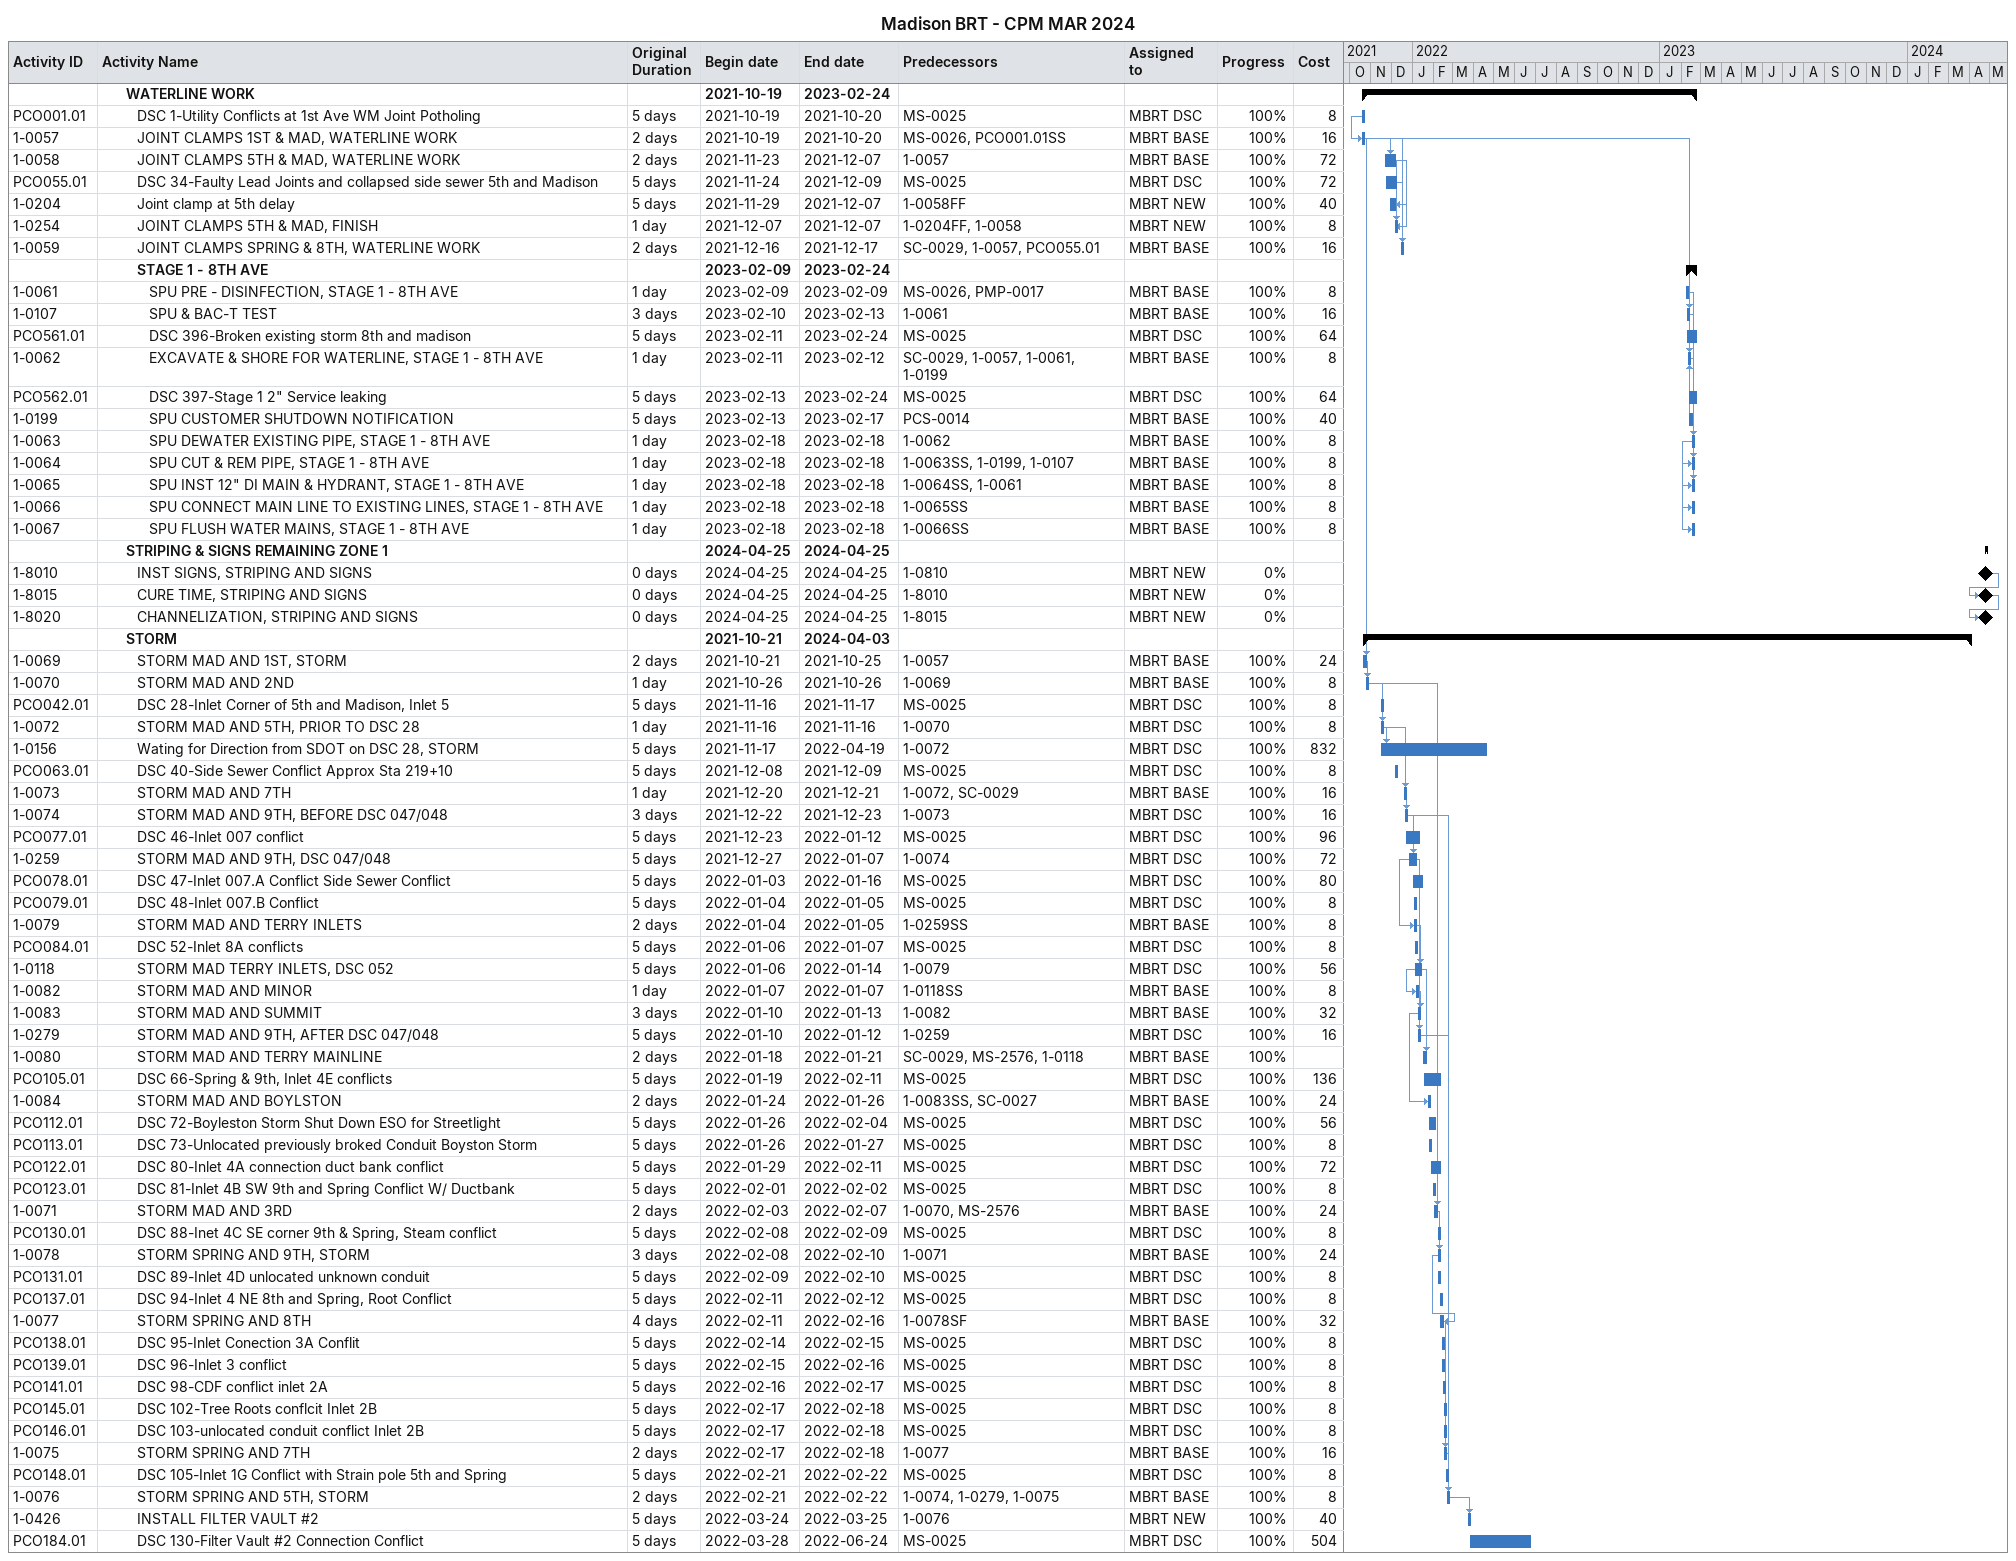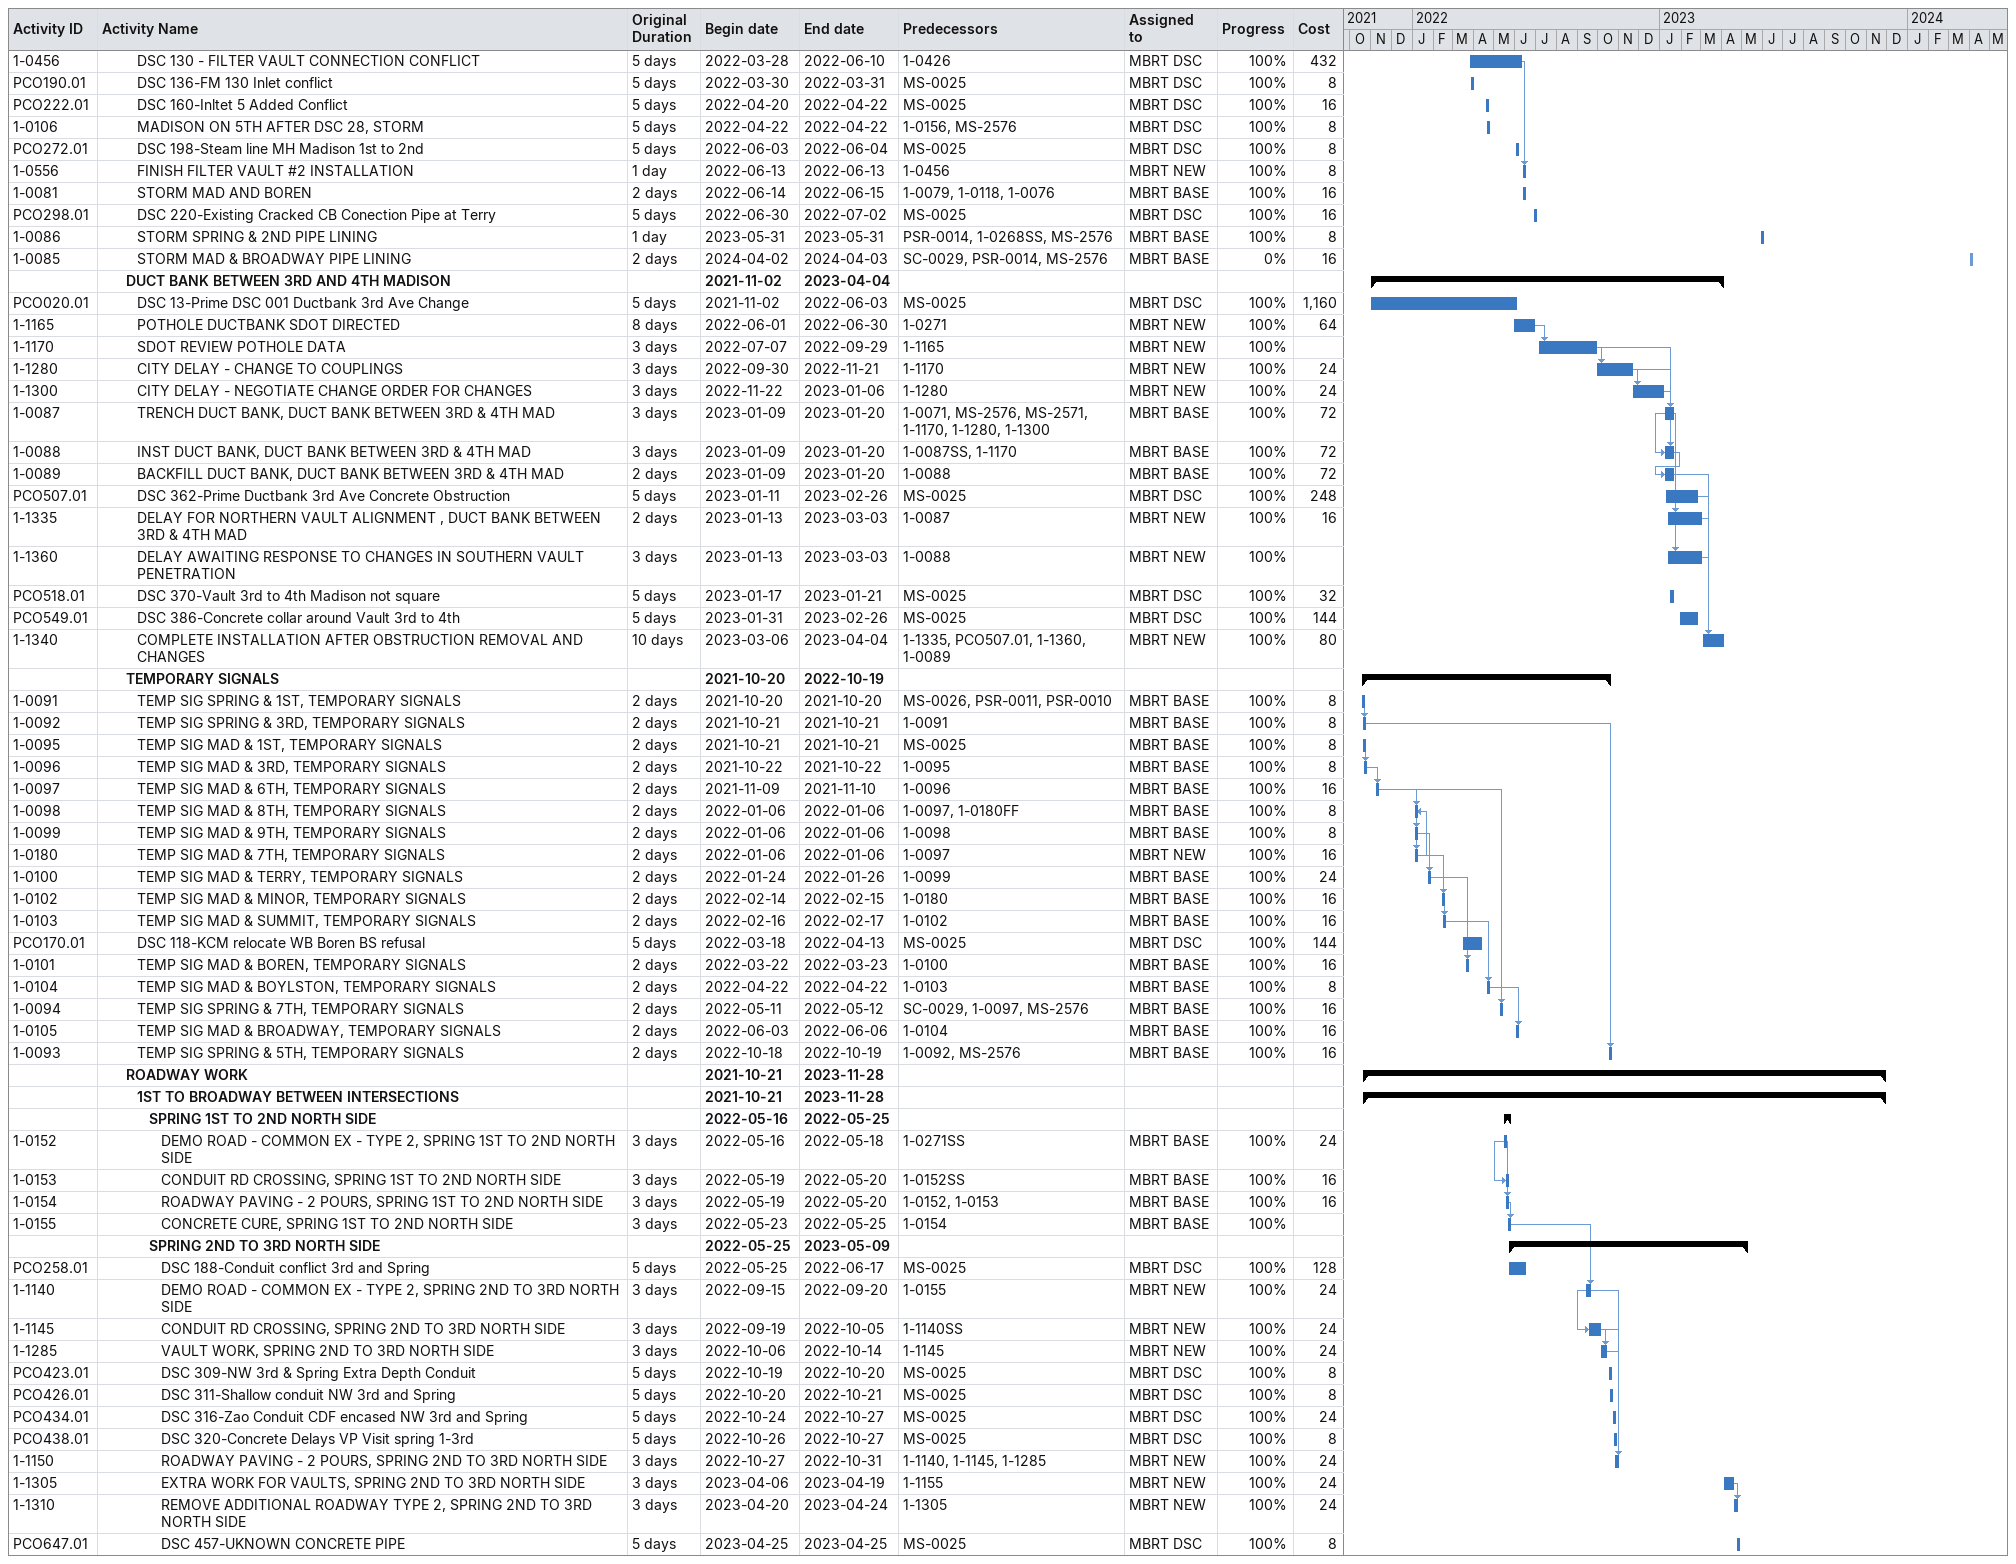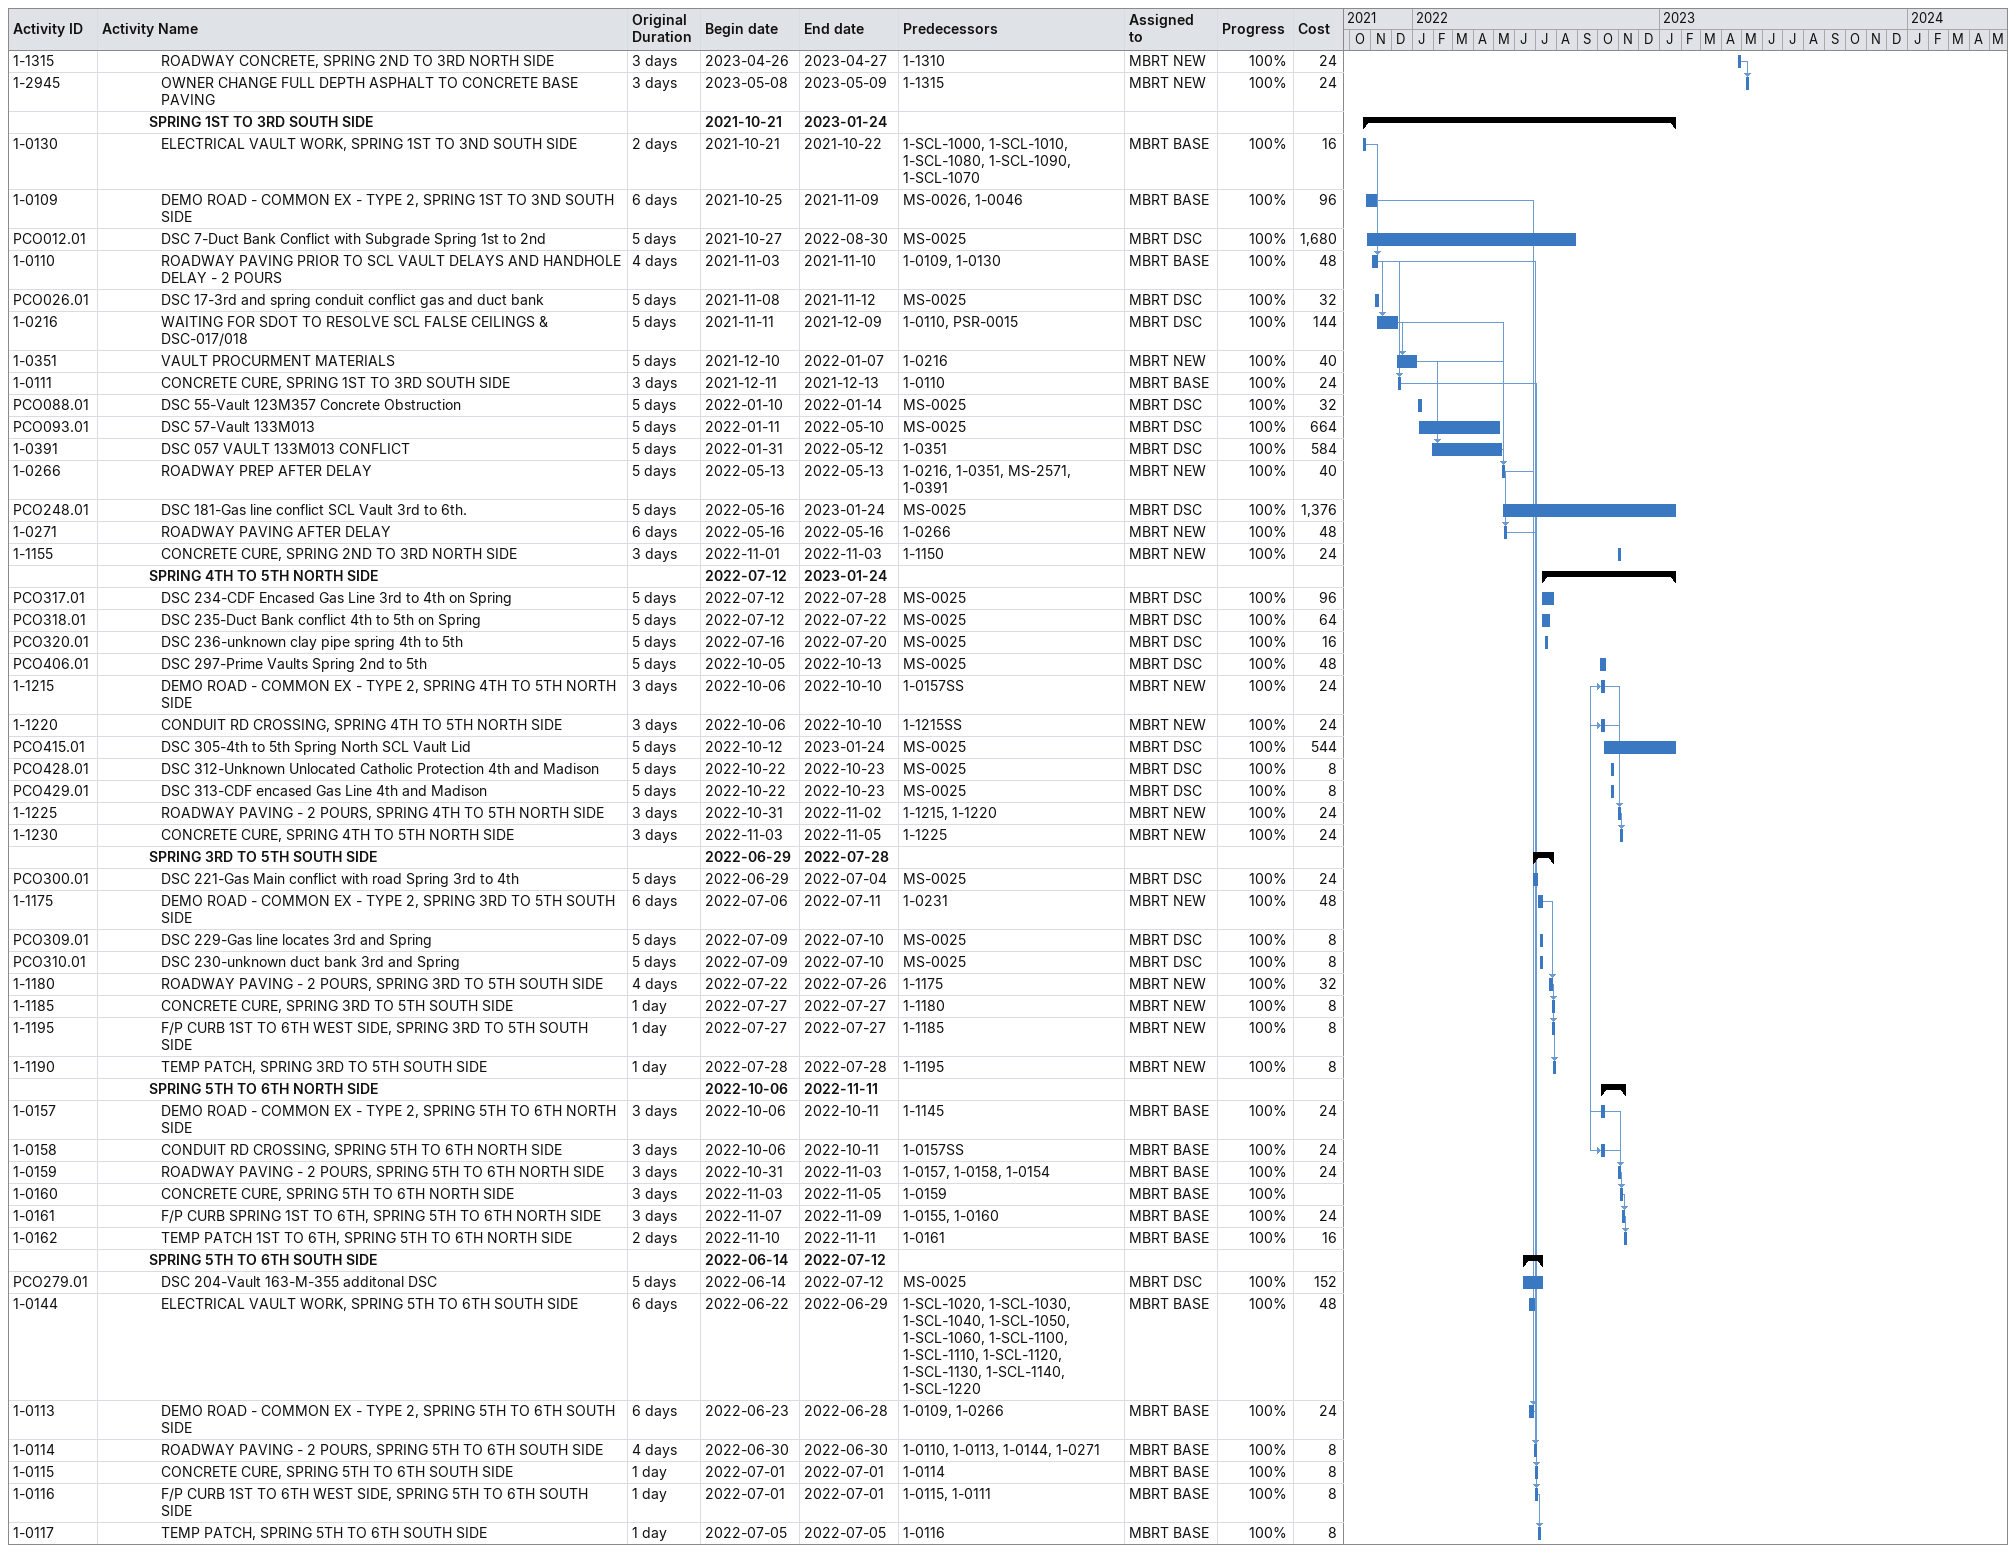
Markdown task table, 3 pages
Madison BRT - CPM MAR 2024

| ID | Level | Task | Original duration | Start | Finish | Predecessors | Resources | % complete | Cost |
|---|---|---|---|---|---|---|---|---|---|
|  | 3 | **WATERLINE WORK** |  | 2021-10-19 | 2023-02-24 |  |  |  |  |
| PCO001.01 | 4 | DSC 1-Utility Conflicts at 1st Ave WM Joint Potholing | 5d | 2021-10-19 | 2021-10-20 | MS-0025 | MBRT DSC | 100 | 8 |
| 1-0057 | 4 | JOINT CLAMPS 1ST & MAD, WATERLINE WORK | 2d | 2021-10-19 | 2021-10-20 | MS-0026, PCO001.01SS | MBRT BASE | 100 | 16 |
| 1-0058 | 4 | JOINT CLAMPS 5TH & MAD, WATERLINE WORK | 2d | 2021-11-23 | 2021-12-07 | 1-0057 | MBRT BASE | 100 | 72 |
| PCO055.01 | 4 | DSC 34-Faulty Lead Joints and collapsed side sewer 5th and Madison | 5d | 2021-11-24 | 2021-12-09 | MS-0025 | MBRT DSC | 100 | 72 |
| 1-0204 | 4 | Joint clamp at 5th delay | 5d | 2021-11-29 | 2021-12-07 | 1-0058FF | MBRT NEW | 100 | 40 |
| 1-0254 | 4 | JOINT CLAMPS 5TH & MAD, FINISH | 1d | 2021-12-07 | 2021-12-07 | 1-0204FF, 1-0058 | MBRT NEW | 100 | 8 |
| 1-0059 | 4 | JOINT CLAMPS SPRING & 8TH, WATERLINE WORK | 2d | 2021-12-16 | 2021-12-17 | SC-0029, 1-0057, PCO055.01 | MBRT BASE | 100 | 16 |
|  | 4 | **STAGE 1 - 8TH AVE** |  | 2023-02-09 | 2023-02-24 |  |  |  |  |
| 1-0061 | 5 | SPU PRE - DISINFECTION, STAGE 1 - 8TH AVE | 1d | 2023-02-09 | 2023-02-09 | MS-0026, PMP-0017 | MBRT BASE | 100 | 8 |
| 1-0107 | 5 | SPU & BAC-T TEST | 3d | 2023-02-10 | 2023-02-13 | 1-0061 | MBRT BASE | 100 | 16 |
| PCO561.01 | 5 | DSC 396-Broken existing storm 8th and madison | 5d | 2023-02-11 | 2023-02-24 | MS-0025 | MBRT DSC | 100 | 64 |
| 1-0062 | 5 | EXCAVATE & SHORE FOR WATERLINE, STAGE 1 - 8TH AVE | 1d | 2023-02-11 | 2023-02-12 | SC-0029, 1-0057, 1-0061, 1-0199 | MBRT BASE | 100 | 8 |
| PCO562.01 | 5 | DSC 397-Stage 1 2" Service leaking | 5d | 2023-02-13 | 2023-02-24 | MS-0025 | MBRT DSC | 100 | 64 |
| 1-0199 | 5 | SPU CUSTOMER SHUTDOWN NOTIFICATION | 5d | 2023-02-13 | 2023-02-17 | PCS-0014 | MBRT BASE | 100 | 40 |
| 1-0063 | 5 | SPU DEWATER EXISTING PIPE, STAGE 1 - 8TH AVE | 1d | 2023-02-18 | 2023-02-18 | 1-0062 | MBRT BASE | 100 | 8 |
| 1-0064 | 5 | SPU CUT & REM PIPE, STAGE 1 - 8TH AVE | 1d | 2023-02-18 | 2023-02-18 | 1-0063SS, 1-0199, 1-0107 | MBRT BASE | 100 | 8 |
| 1-0065 | 5 | SPU INST 12" DI MAIN & HYDRANT, STAGE 1 - 8TH AVE | 1d | 2023-02-18 | 2023-02-18 | 1-0064SS, 1-0061 | MBRT BASE | 100 | 8 |
| 1-0066 | 5 | SPU CONNECT MAIN LINE TO EXISTING LINES, STAGE 1 - 8TH AVE | 1d | 2023-02-18 | 2023-02-18 | 1-0065SS | MBRT BASE | 100 | 8 |
| 1-0067 | 5 | SPU FLUSH WATER MAINS, STAGE 1 - 8TH AVE | 1d | 2023-02-18 | 2023-02-18 | 1-0066SS | MBRT BASE | 100 | 8 |
|  | 3 | **STRIPING & SIGNS REMAINING ZONE 1** |  | 2024-04-25 | 2024-04-25 |  |  |  |  |
| 1-8010 | 4 | INST SIGNS, STRIPING AND SIGNS | 0d | 2024-04-25 | 2024-04-25 | 1-0810 | MBRT NEW | 0 |  |
| 1-8015 | 4 | CURE TIME, STRIPING AND SIGNS | 0d | 2024-04-25 | 2024-04-25 | 1-8010 | MBRT NEW | 0 |  |
| 1-8020 | 4 | CHANNELIZATION, STRIPING AND SIGNS | 0d | 2024-04-25 | 2024-04-25 | 1-8015 | MBRT NEW | 0 |  |
|  | 3 | **STORM** |  | 2021-10-21 | 2024-04-03 |  |  |  |  |
| 1-0069 | 4 | STORM MAD AND 1ST, STORM | 2d | 2021-10-21 | 2021-10-25 | 1-0057 | MBRT BASE | 100 | 24 |
| 1-0070 | 4 | STORM MAD AND 2ND | 1d | 2021-10-26 | 2021-10-26 | 1-0069 | MBRT BASE | 100 | 8 |
| PCO042.01 | 4 | DSC 28-Inlet Corner of 5th and Madison, Inlet 5 | 5d | 2021-11-16 | 2021-11-17 | MS-0025 | MBRT DSC | 100 | 8 |
| 1-0072 | 4 | STORM MAD AND 5TH, PRIOR TO DSC 28 | 1d | 2021-11-16 | 2021-11-16 | 1-0070 | MBRT DSC | 100 | 8 |
| 1-0156 | 4 | Wating for Direction from SDOT on DSC 28, STORM | 5d | 2021-11-17 | 2022-04-19 | 1-0072 | MBRT DSC | 100 | 832 |
| PCO063.01 | 4 | DSC 40-Side Sewer Conflict Approx Sta 219+10 | 5d | 2021-12-08 | 2021-12-09 | MS-0025 | MBRT DSC | 100 | 8 |
| 1-0073 | 4 | STORM MAD AND 7TH | 1d | 2021-12-20 | 2021-12-21 | 1-0072, SC-0029 | MBRT BASE | 100 | 16 |
| 1-0074 | 4 | STORM MAD AND 9TH, BEFORE DSC 047/048 | 3d | 2021-12-22 | 2021-12-23 | 1-0073 | MBRT DSC | 100 | 16 |
| PCO077.01 | 4 | DSC 46-Inlet 007 conflict | 5d | 2021-12-23 | 2022-01-12 | MS-0025 | MBRT DSC | 100 | 96 |
| 1-0259 | 4 | STORM MAD AND 9TH, DSC 047/048 | 5d | 2021-12-27 | 2022-01-07 | 1-0074 | MBRT DSC | 100 | 72 |
| PCO078.01 | 4 | DSC 47-Inlet 007.A Conflict Side Sewer Conflict | 5d | 2022-01-03 | 2022-01-16 | MS-0025 | MBRT DSC | 100 | 80 |
| PCO079.01 | 4 | DSC 48-Inlet 007.B Conflict | 5d | 2022-01-04 | 2022-01-05 | MS-0025 | MBRT DSC | 100 | 8 |
| 1-0079 | 4 | STORM MAD AND TERRY INLETS | 2d | 2022-01-04 | 2022-01-05 | 1-0259SS | MBRT BASE | 100 | 8 |
| PCO084.01 | 4 | DSC 52-Inlet 8A conflicts | 5d | 2022-01-06 | 2022-01-07 | MS-0025 | MBRT DSC | 100 | 8 |
| 1-0118 | 4 | STORM MAD TERRY INLETS, DSC 052 | 5d | 2022-01-06 | 2022-01-14 | 1-0079 | MBRT DSC | 100 | 56 |
| 1-0082 | 4 | STORM MAD AND MINOR | 1d | 2022-01-07 | 2022-01-07 | 1-0118SS | MBRT BASE | 100 | 8 |
| 1-0083 | 4 | STORM MAD AND SUMMIT | 3d | 2022-01-10 | 2022-01-13 | 1-0082 | MBRT BASE | 100 | 32 |
| 1-0279 | 4 | STORM MAD AND 9TH, AFTER DSC 047/048 | 5d | 2022-01-10 | 2022-01-12 | 1-0259 | MBRT DSC | 100 | 16 |
| 1-0080 | 4 | STORM MAD AND TERRY MAINLINE | 2d | 2022-01-18 | 2022-01-21 | SC-0029, MS-2576, 1-0118 | MBRT BASE | 100 |  |
| PCO105.01 | 4 | DSC 66-Spring & 9th, Inlet 4E conflicts | 5d | 2022-01-19 | 2022-02-11 | MS-0025 | MBRT DSC | 100 | 136 |
| 1-0084 | 4 | STORM MAD AND BOYLSTON | 2d | 2022-01-24 | 2022-01-26 | 1-0083SS, SC-0027 | MBRT BASE | 100 | 24 |
| PCO112.01 | 4 | DSC 72-Boyleston Storm Shut Down ESO for Streetlight | 5d | 2022-01-26 | 2022-02-04 | MS-0025 | MBRT DSC | 100 | 56 |
| PCO113.01 | 4 | DSC 73-Unlocated previously broked Conduit Boyston Storm | 5d | 2022-01-26 | 2022-01-27 | MS-0025 | MBRT DSC | 100 | 8 |
| PCO122.01 | 4 | DSC 80-Inlet 4A connection duct bank conflict | 5d | 2022-01-29 | 2022-02-11 | MS-0025 | MBRT DSC | 100 | 72 |
| PCO123.01 | 4 | DSC 81-Inlet 4B SW 9th and Spring Conflict W/ Ductbank | 5d | 2022-02-01 | 2022-02-02 | MS-0025 | MBRT DSC | 100 | 8 |
| 1-0071 | 4 | STORM MAD AND 3RD | 2d | 2022-02-03 | 2022-02-07 | 1-0070, MS-2576 | MBRT BASE | 100 | 24 |
| PCO130.01 | 4 | DSC 88-Inet 4C SE corner 9th & Spring, Steam conflict | 5d | 2022-02-08 | 2022-02-09 | MS-0025 | MBRT DSC | 100 | 8 |
| 1-0078 | 4 | STORM SPRING AND 9TH, STORM | 3d | 2022-02-08 | 2022-02-10 | 1-0071 | MBRT BASE | 100 | 24 |
| PCO131.01 | 4 | DSC 89-Inlet 4D unlocated unknown conduit | 5d | 2022-02-09 | 2022-02-10 | MS-0025 | MBRT DSC | 100 | 8 |
| PCO137.01 | 4 | DSC 94-Inlet 4 NE 8th and Spring, Root Conflict | 5d | 2022-02-11 | 2022-02-12 | MS-0025 | MBRT DSC | 100 | 8 |
| 1-0077 | 4 | STORM SPRING AND 8TH | 4d | 2022-02-11 | 2022-02-16 | 1-0078SF | MBRT BASE | 100 | 32 |
| PCO138.01 | 4 | DSC 95-Inlet Conection 3A Conflit | 5d | 2022-02-14 | 2022-02-15 | MS-0025 | MBRT DSC | 100 | 8 |
| PCO139.01 | 4 | DSC 96-Inlet 3 conflict | 5d | 2022-02-15 | 2022-02-16 | MS-0025 | MBRT DSC | 100 | 8 |
| PCO141.01 | 4 | DSC 98-CDF conflict inlet 2A | 5d | 2022-02-16 | 2022-02-17 | MS-0025 | MBRT DSC | 100 | 8 |
| PCO145.01 | 4 | DSC 102-Tree Roots conflcit Inlet 2B | 5d | 2022-02-17 | 2022-02-18 | MS-0025 | MBRT DSC | 100 | 8 |
| PCO146.01 | 4 | DSC 103-unlocated conduit conflict Inlet 2B | 5d | 2022-02-17 | 2022-02-18 | MS-0025 | MBRT DSC | 100 | 8 |
| 1-0075 | 4 | STORM SPRING AND 7TH | 2d | 2022-02-17 | 2022-02-18 | 1-0077 | MBRT BASE | 100 | 16 |
| PCO148.01 | 4 | DSC 105-Inlet 1G Conflict with Strain pole 5th and Spring | 5d | 2022-02-21 | 2022-02-22 | MS-0025 | MBRT DSC | 100 | 8 |
| 1-0076 | 4 | STORM SPRING AND 5TH, STORM | 2d | 2022-02-21 | 2022-02-22 | 1-0074, 1-0279, 1-0075 | MBRT BASE | 100 | 8 |
| 1-0426 | 4 | INSTALL FILTER VAULT #2 | 5d | 2022-03-24 | 2022-03-25 | 1-0076 | MBRT NEW | 100 | 40 |
| PCO184.01 | 4 | DSC 130-Filter Vault #2 Connection Conflict | 5d | 2022-03-28 | 2022-06-24 | MS-0025 | MBRT DSC | 100 | 504 |
| 1-0456 | 4 | DSC 130 - FILTER VAULT CONNECTION CONFLICT | 5d | 2022-03-28 | 2022-06-10 | 1-0426 | MBRT DSC | 100 | 432 |
| PCO190.01 | 4 | DSC 136-FM 130 Inlet conflict | 5d | 2022-03-30 | 2022-03-31 | MS-0025 | MBRT DSC | 100 | 8 |
| PCO222.01 | 4 | DSC 160-Inltet 5 Added Conflict | 5d | 2022-04-20 | 2022-04-22 | MS-0025 | MBRT DSC | 100 | 16 |
| 1-0106 | 4 | MADISON ON 5TH AFTER DSC 28, STORM | 5d | 2022-04-22 | 2022-04-22 | 1-0156, MS-2576 | MBRT DSC | 100 | 8 |
| PCO272.01 | 4 | DSC 198-Steam line MH Madison 1st to 2nd | 5d | 2022-06-03 | 2022-06-04 | MS-0025 | MBRT DSC | 100 | 8 |
| 1-0556 | 4 | FINISH FILTER VAULT #2 INSTALLATION | 1d | 2022-06-13 | 2022-06-13 | 1-0456 | MBRT NEW | 100 | 8 |
| 1-0081 | 4 | STORM MAD AND BOREN | 2d | 2022-06-14 | 2022-06-15 | 1-0079, 1-0118, 1-0076 | MBRT BASE | 100 | 16 |
| PCO298.01 | 4 | DSC 220-Existing Cracked CB Conection Pipe at Terry | 5d | 2022-06-30 | 2022-07-02 | MS-0025 | MBRT DSC | 100 | 16 |
| 1-0086 | 4 | STORM SPRING & 2ND PIPE LINING | 1d | 2023-05-31 | 2023-05-31 | PSR-0014, 1-0268SS, MS-2576 | MBRT BASE | 100 | 8 |
| 1-0085 | 4 | STORM MAD & BROADWAY PIPE LINING | 2d | 2024-04-02 | 2024-04-03 | SC-0029, PSR-0014, MS-2576 | MBRT BASE | 0 | 16 |
|  | 3 | **DUCT BANK BETWEEN 3RD AND 4TH MADISON** |  | 2021-11-02 | 2023-04-04 |  |  |  |  |
| PCO020.01 | 4 | DSC 13-Prime DSC 001 Ductbank 3rd Ave Change | 5d | 2021-11-02 | 2022-06-03 | MS-0025 | MBRT DSC | 100 | 1160 |
| 1-1165 | 4 | POTHOLE DUCTBANK SDOT DIRECTED | 8d | 2022-06-01 | 2022-06-30 | 1-0271 | MBRT NEW | 100 | 64 |
| 1-1170 | 4 | SDOT REVIEW POTHOLE DATA | 3d | 2022-07-07 | 2022-09-29 | 1-1165 | MBRT NEW | 100 |  |
| 1-1280 | 4 | CITY DELAY - CHANGE TO COUPLINGS | 3d | 2022-09-30 | 2022-11-21 | 1-1170 | MBRT NEW | 100 | 24 |
| 1-1300 | 4 | CITY DELAY - NEGOTIATE CHANGE ORDER FOR CHANGES | 3d | 2022-11-22 | 2023-01-06 | 1-1280 | MBRT NEW | 100 | 24 |
| 1-0087 | 4 | TRENCH DUCT BANK, DUCT BANK BETWEEN 3RD & 4TH MAD | 3d | 2023-01-09 | 2023-01-20 | 1-0071, MS-2576, MS-2571, 1-1170, 1-1280, 1-1300 | MBRT BASE | 100 | 72 |
| 1-0088 | 4 | INST DUCT BANK, DUCT BANK BETWEEN 3RD & 4TH MAD | 3d | 2023-01-09 | 2023-01-20 | 1-0087SS, 1-1170 | MBRT BASE | 100 | 72 |
| 1-0089 | 4 | BACKFILL DUCT BANK, DUCT BANK BETWEEN 3RD & 4TH MAD | 2d | 2023-01-09 | 2023-01-20 | 1-0088 | MBRT BASE | 100 | 72 |
| PCO507.01 | 4 | DSC 362-Prime Ductbank 3rd Ave Concrete Obstruction | 5d | 2023-01-11 | 2023-02-26 | MS-0025 | MBRT DSC | 100 | 248 |
| 1-1335 | 4 | DELAY FOR NORTHERN VAULT ALIGNMENT , DUCT BANK BETWEEN 3RD & 4TH MAD | 2d | 2023-01-13 | 2023-03-03 | 1-0087 | MBRT NEW | 100 | 16 |
| 1-1360 | 4 | DELAY AWAITING RESPONSE TO CHANGES IN SOUTHERN VAULT PENETRATION | 3d | 2023-01-13 | 2023-03-03 | 1-0088 | MBRT NEW | 100 |  |
| PCO518.01 | 4 | DSC 370-Vault 3rd to 4th Madison not square | 5d | 2023-01-17 | 2023-01-21 | MS-0025 | MBRT DSC | 100 | 32 |
| PCO549.01 | 4 | DSC 386-Concrete collar around Vault 3rd to 4th | 5d | 2023-01-31 | 2023-02-26 | MS-0025 | MBRT DSC | 100 | 144 |
| 1-1340 | 4 | COMPLETE INSTALLATION AFTER OBSTRUCTION REMOVAL AND CHANGES | 10d | 2023-03-06 | 2023-04-04 | 1-1335, PCO507.01, 1-1360, 1-0089 | MBRT NEW | 100 | 80 |
|  | 3 | **TEMPORARY SIGNALS** |  | 2021-10-20 | 2022-10-19 |  |  |  |  |
| 1-0091 | 4 | TEMP SIG SPRING & 1ST, TEMPORARY SIGNALS | 2d | 2021-10-20 | 2021-10-20 | MS-0026, PSR-0011, PSR-0010 | MBRT BASE | 100 | 8 |
| 1-0092 | 4 | TEMP SIG SPRING & 3RD, TEMPORARY SIGNALS | 2d | 2021-10-21 | 2021-10-21 | 1-0091 | MBRT BASE | 100 | 8 |
| 1-0095 | 4 | TEMP SIG MAD & 1ST, TEMPORARY SIGNALS | 2d | 2021-10-21 | 2021-10-21 | MS-0025 | MBRT BASE | 100 | 8 |
| 1-0096 | 4 | TEMP SIG MAD & 3RD, TEMPORARY SIGNALS | 2d | 2021-10-22 | 2021-10-22 | 1-0095 | MBRT BASE | 100 | 8 |
| 1-0097 | 4 | TEMP SIG MAD & 6TH, TEMPORARY SIGNALS | 2d | 2021-11-09 | 2021-11-10 | 1-0096 | MBRT BASE | 100 | 16 |
| 1-0098 | 4 | TEMP SIG MAD & 8TH, TEMPORARY SIGNALS | 2d | 2022-01-06 | 2022-01-06 | 1-0097, 1-0180FF | MBRT BASE | 100 | 8 |
| 1-0099 | 4 | TEMP SIG MAD & 9TH, TEMPORARY SIGNALS | 2d | 2022-01-06 | 2022-01-06 | 1-0098 | MBRT BASE | 100 | 8 |
| 1-0180 | 4 | TEMP SIG MAD & 7TH, TEMPORARY SIGNALS | 2d | 2022-01-06 | 2022-01-06 | 1-0097 | MBRT NEW | 100 | 16 |
| 1-0100 | 4 | TEMP SIG MAD & TERRY, TEMPORARY SIGNALS | 2d | 2022-01-24 | 2022-01-26 | 1-0099 | MBRT BASE | 100 | 24 |
| 1-0102 | 4 | TEMP SIG MAD & MINOR, TEMPORARY SIGNALS | 2d | 2022-02-14 | 2022-02-15 | 1-0180 | MBRT BASE | 100 | 16 |
| 1-0103 | 4 | TEMP SIG MAD & SUMMIT, TEMPORARY SIGNALS | 2d | 2022-02-16 | 2022-02-17 | 1-0102 | MBRT BASE | 100 | 16 |
| PCO170.01 | 4 | DSC 118-KCM relocate WB Boren BS refusal | 5d | 2022-03-18 | 2022-04-13 | MS-0025 | MBRT DSC | 100 | 144 |
| 1-0101 | 4 | TEMP SIG MAD & BOREN, TEMPORARY SIGNALS | 2d | 2022-03-22 | 2022-03-23 | 1-0100 | MBRT BASE | 100 | 16 |
| 1-0104 | 4 | TEMP SIG MAD & BOYLSTON, TEMPORARY SIGNALS | 2d | 2022-04-22 | 2022-04-22 | 1-0103 | MBRT BASE | 100 | 8 |
| 1-0094 | 4 | TEMP SIG SPRING & 7TH, TEMPORARY SIGNALS | 2d | 2022-05-11 | 2022-05-12 | SC-0029, 1-0097, MS-2576 | MBRT BASE | 100 | 16 |
| 1-0105 | 4 | TEMP SIG MAD & BROADWAY, TEMPORARY SIGNALS | 2d | 2022-06-03 | 2022-06-06 | 1-0104 | MBRT BASE | 100 | 16 |
| 1-0093 | 4 | TEMP SIG SPRING & 5TH, TEMPORARY SIGNALS | 2d | 2022-10-18 | 2022-10-19 | 1-0092, MS-2576 | MBRT BASE | 100 | 16 |
|  | 3 | **ROADWAY WORK** |  | 2021-10-21 | 2023-11-28 |  |  |  |  |
|  | 4 | **1ST TO BROADWAY BETWEEN INTERSECTIONS** |  | 2021-10-21 | 2023-11-28 |  |  |  |  |
|  | 5 | **SPRING 1ST TO 2ND NORTH SIDE** |  | 2022-05-16 | 2022-05-25 |  |  |  |  |
| 1-0152 | 6 | DEMO ROAD - COMMON EX - TYPE 2, SPRING 1ST TO 2ND NORTH SIDE | 3d | 2022-05-16 | 2022-05-18 | 1-0271SS | MBRT BASE | 100 | 24 |
| 1-0153 | 6 | CONDUIT RD CROSSING, SPRING 1ST TO 2ND NORTH SIDE | 3d | 2022-05-19 | 2022-05-20 | 1-0152SS | MBRT BASE | 100 | 16 |
| 1-0154 | 6 | ROADWAY PAVING - 2 POURS, SPRING 1ST TO 2ND NORTH SIDE | 3d | 2022-05-19 | 2022-05-20 | 1-0152, 1-0153 | MBRT BASE | 100 | 16 |
| 1-0155 | 6 | CONCRETE CURE, SPRING 1ST TO 2ND NORTH SIDE | 3d | 2022-05-23 | 2022-05-25 | 1-0154 | MBRT BASE | 100 |  |
|  | 5 | **SPRING 2ND TO 3RD NORTH SIDE** |  | 2022-05-25 | 2023-05-09 |  |  |  |  |
| PCO258.01 | 6 | DSC 188-Conduit conflict 3rd and Spring | 5d | 2022-05-25 | 2022-06-17 | MS-0025 | MBRT DSC | 100 | 128 |
| 1-1140 | 6 | DEMO ROAD - COMMON EX - TYPE 2, SPRING 2ND TO 3RD NORTH SIDE | 3d | 2022-09-15 | 2022-09-20 | 1-0155 | MBRT NEW | 100 | 24 |
| 1-1145 | 6 | CONDUIT RD CROSSING, SPRING 2ND TO 3RD NORTH SIDE | 3d | 2022-09-19 | 2022-10-05 | 1-1140SS | MBRT NEW | 100 | 24 |
| 1-1285 | 6 | VAULT WORK, SPRING 2ND TO 3RD NORTH SIDE | 3d | 2022-10-06 | 2022-10-14 | 1-1145 | MBRT NEW | 100 | 24 |
| PCO423.01 | 6 | DSC 309-NW 3rd & Spring Extra Depth Conduit | 5d | 2022-10-19 | 2022-10-20 | MS-0025 | MBRT DSC | 100 | 8 |
| PCO426.01 | 6 | DSC 311-Shallow conduit NW 3rd and Spring | 5d | 2022-10-20 | 2022-10-21 | MS-0025 | MBRT DSC | 100 | 8 |
| PCO434.01 | 6 | DSC 316-Zao Conduit CDF encased NW 3rd and Spring | 5d | 2022-10-24 | 2022-10-27 | MS-0025 | MBRT DSC | 100 | 24 |
| PCO438.01 | 6 | DSC 320-Concrete Delays VP Visit spring 1-3rd | 5d | 2022-10-26 | 2022-10-27 | MS-0025 | MBRT DSC | 100 | 8 |
| 1-1150 | 6 | ROADWAY PAVING - 2 POURS, SPRING 2ND TO 3RD NORTH SIDE | 3d | 2022-10-27 | 2022-10-31 | 1-1140, 1-1145, 1-1285 | MBRT NEW | 100 | 24 |
| 1-1305 | 6 | EXTRA WORK FOR VAULTS, SPRING 2ND TO 3RD NORTH SIDE | 3d | 2023-04-06 | 2023-04-19 | 1-1155 | MBRT NEW | 100 | 24 |
| 1-1310 | 6 | REMOVE ADDITIONAL ROADWAY TYPE 2, SPRING 2ND TO 3RD NORTH SIDE | 3d | 2023-04-20 | 2023-04-24 | 1-1305 | MBRT NEW | 100 | 24 |
| PCO647.01 | 6 | DSC 457-UKNOWN CONCRETE PIPE | 5d | 2023-04-25 | 2023-04-25 | MS-0025 | MBRT DSC | 100 | 8 |
| 1-1315 | 6 | ROADWAY CONCRETE, SPRING 2ND TO 3RD NORTH SIDE | 3d | 2023-04-26 | 2023-04-27 | 1-1310 | MBRT NEW | 100 | 24 |
| 1-2945 | 6 | OWNER CHANGE FULL DEPTH ASPHALT TO CONCRETE BASE PAVING | 3d | 2023-05-08 | 2023-05-09 | 1-1315 | MBRT NEW | 100 | 24 |
|  | 5 | **SPRING 1ST TO 3RD SOUTH SIDE** |  | 2021-10-21 | 2023-01-24 |  |  |  |  |
| 1-0130 | 6 | ELECTRICAL VAULT WORK, SPRING 1ST TO 3ND SOUTH SIDE | 2d | 2021-10-21 | 2021-10-22 | 1-SCL-1000, 1-SCL-1010, 1-SCL-1080, 1-SCL-1090, 1-SCL-1070 | MBRT BASE | 100 | 16 |
| 1-0109 | 6 | DEMO ROAD - COMMON EX - TYPE 2, SPRING 1ST TO 3ND SOUTH SIDE | 6d | 2021-10-25 | 2021-11-09 | MS-0026, 1-0046 | MBRT BASE | 100 | 96 |
| PCO012.01 | 6 | DSC 7-Duct Bank Conflict with Subgrade Spring 1st to 2nd | 5d | 2021-10-27 | 2022-08-30 | MS-0025 | MBRT DSC | 100 | 1680 |
| 1-0110 | 6 | ROADWAY PAVING PRIOR TO SCL VAULT DELAYS AND HANDHOLE DELAY - 2 POURS | 4d | 2021-11-03 | 2021-11-10 | 1-0109, 1-0130 | MBRT BASE | 100 | 48 |
| PCO026.01 | 6 | DSC 17-3rd and spring conduit conflict gas and duct bank | 5d | 2021-11-08 | 2021-11-12 | MS-0025 | MBRT DSC | 100 | 32 |
| 1-0216 | 6 | WAITING FOR SDOT TO RESOLVE SCL FALSE CEILINGS & DSC-017/018 | 5d | 2021-11-11 | 2021-12-09 | 1-0110, PSR-0015 | MBRT DSC | 100 | 144 |
| 1-0351 | 6 | VAULT PROCURMENT MATERIALS | 5d | 2021-12-10 | 2022-01-07 | 1-0216 | MBRT NEW | 100 | 40 |
| 1-0111 | 6 | CONCRETE CURE, SPRING 1ST TO 3RD SOUTH SIDE | 3d | 2021-12-11 | 2021-12-13 | 1-0110 | MBRT BASE | 100 | 24 |
| PCO088.01 | 6 | DSC 55-Vault 123M357 Concrete Obstruction | 5d | 2022-01-10 | 2022-01-14 | MS-0025 | MBRT DSC | 100 | 32 |
| PCO093.01 | 6 | DSC 57-Vault 133M013 | 5d | 2022-01-11 | 2022-05-10 | MS-0025 | MBRT DSC | 100 | 664 |
| 1-0391 | 6 | DSC 057 VAULT 133M013 CONFLICT | 5d | 2022-01-31 | 2022-05-12 | 1-0351 | MBRT DSC | 100 | 584 |
| 1-0266 | 6 | ROADWAY PREP AFTER DELAY | 5d | 2022-05-13 | 2022-05-13 | 1-0216, 1-0351, MS-2571, 1-0391 | MBRT NEW | 100 | 40 |
| PCO248.01 | 6 | DSC 181-Gas line conflict SCL Vault 3rd to 6th. | 5d | 2022-05-16 | 2023-01-24 | MS-0025 | MBRT DSC | 100 | 1376 |
| 1-0271 | 6 | ROADWAY PAVING AFTER DELAY | 6d | 2022-05-16 | 2022-05-16 | 1-0266 | MBRT NEW | 100 | 48 |
| 1-1155 | 6 | CONCRETE CURE, SPRING 2ND TO 3RD NORTH SIDE | 3d | 2022-11-01 | 2022-11-03 | 1-1150 | MBRT NEW | 100 | 24 |
|  | 5 | **SPRING 4TH TO 5TH NORTH SIDE** |  | 2022-07-12 | 2023-01-24 |  |  |  |  |
| PCO317.01 | 6 | DSC 234-CDF Encased Gas Line 3rd to 4th on Spring | 5d | 2022-07-12 | 2022-07-28 | MS-0025 | MBRT DSC | 100 | 96 |
| PCO318.01 | 6 | DSC 235-Duct Bank conflict 4th to 5th on Spring | 5d | 2022-07-12 | 2022-07-22 | MS-0025 | MBRT DSC | 100 | 64 |
| PCO320.01 | 6 | DSC 236-unknown clay pipe spring 4th to 5th | 5d | 2022-07-16 | 2022-07-20 | MS-0025 | MBRT DSC | 100 | 16 |
| PCO406.01 | 6 | DSC 297-Prime Vaults Spring 2nd to 5th | 5d | 2022-10-05 | 2022-10-13 | MS-0025 | MBRT DSC | 100 | 48 |
| 1-1215 | 6 | DEMO ROAD - COMMON EX - TYPE 2, SPRING 4TH TO 5TH NORTH SIDE | 3d | 2022-10-06 | 2022-10-10 | 1-0157SS | MBRT NEW | 100 | 24 |
| 1-1220 | 6 | CONDUIT RD CROSSING, SPRING 4TH TO 5TH NORTH SIDE | 3d | 2022-10-06 | 2022-10-10 | 1-1215SS | MBRT NEW | 100 | 24 |
| PCO415.01 | 6 | DSC 305-4th to 5th Spring North SCL Vault Lid | 5d | 2022-10-12 | 2023-01-24 | MS-0025 | MBRT DSC | 100 | 544 |
| PCO428.01 | 6 | DSC 312-Unknown Unlocated Catholic Protection 4th and Madison | 5d | 2022-10-22 | 2022-10-23 | MS-0025 | MBRT DSC | 100 | 8 |
| PCO429.01 | 6 | DSC 313-CDF encased Gas Line 4th and Madison | 5d | 2022-10-22 | 2022-10-23 | MS-0025 | MBRT DSC | 100 | 8 |
| 1-1225 | 6 | ROADWAY PAVING - 2 POURS, SPRING 4TH TO 5TH NORTH SIDE | 3d | 2022-10-31 | 2022-11-02 | 1-1215, 1-1220 | MBRT NEW | 100 | 24 |
| 1-1230 | 6 | CONCRETE CURE, SPRING 4TH TO 5TH NORTH SIDE | 3d | 2022-11-03 | 2022-11-05 | 1-1225 | MBRT NEW | 100 | 24 |
|  | 5 | **SPRING 3RD TO 5TH SOUTH SIDE** |  | 2022-06-29 | 2022-07-28 |  |  |  |  |
| PCO300.01 | 6 | DSC 221-Gas Main conflict with road Spring 3rd to 4th | 5d | 2022-06-29 | 2022-07-04 | MS-0025 | MBRT DSC | 100 | 24 |
| 1-1175 | 6 | DEMO ROAD - COMMON EX - TYPE 2, SPRING 3RD TO 5TH SOUTH SIDE | 6d | 2022-07-06 | 2022-07-11 | 1-0231 | MBRT NEW | 100 | 48 |
| PCO309.01 | 6 | DSC 229-Gas line locates 3rd and Spring | 5d | 2022-07-09 | 2022-07-10 | MS-0025 | MBRT DSC | 100 | 8 |
| PCO310.01 | 6 | DSC 230-unknown duct bank 3rd and Spring | 5d | 2022-07-09 | 2022-07-10 | MS-0025 | MBRT DSC | 100 | 8 |
| 1-1180 | 6 | ROADWAY PAVING - 2 POURS, SPRING 3RD TO 5TH SOUTH SIDE | 4d | 2022-07-22 | 2022-07-26 | 1-1175 | MBRT NEW | 100 | 32 |
| 1-1185 | 6 | CONCRETE CURE, SPRING 3RD TO 5TH SOUTH SIDE | 1d | 2022-07-27 | 2022-07-27 | 1-1180 | MBRT NEW | 100 | 8 |
| 1-1195 | 6 | F/P CURB 1ST TO 6TH WEST SIDE, SPRING 3RD TO 5TH SOUTH SIDE | 1d | 2022-07-27 | 2022-07-27 | 1-1185 | MBRT NEW | 100 | 8 |
| 1-1190 | 6 | TEMP PATCH, SPRING 3RD TO 5TH SOUTH SIDE | 1d | 2022-07-28 | 2022-07-28 | 1-1195 | MBRT NEW | 100 | 8 |
|  | 5 | **SPRING 5TH TO 6TH NORTH SIDE** |  | 2022-10-06 | 2022-11-11 |  |  |  |  |
| 1-0157 | 6 | DEMO ROAD - COMMON EX - TYPE 2, SPRING 5TH TO 6TH NORTH SIDE | 3d | 2022-10-06 | 2022-10-11 | 1-1145 | MBRT BASE | 100 | 24 |
| 1-0158 | 6 | CONDUIT RD CROSSING, SPRING 5TH TO 6TH NORTH SIDE | 3d | 2022-10-06 | 2022-10-11 | 1-0157SS | MBRT BASE | 100 | 24 |
| 1-0159 | 6 | ROADWAY PAVING - 2 POURS, SPRING 5TH TO 6TH NORTH SIDE | 3d | 2022-10-31 | 2022-11-03 | 1-0157, 1-0158, 1-0154 | MBRT BASE | 100 | 24 |
| 1-0160 | 6 | CONCRETE CURE, SPRING 5TH TO 6TH NORTH SIDE | 3d | 2022-11-03 | 2022-11-05 | 1-0159 | MBRT BASE | 100 |  |
| 1-0161 | 6 | F/P CURB SPRING 1ST TO 6TH, SPRING 5TH TO 6TH NORTH SIDE | 3d | 2022-11-07 | 2022-11-09 | 1-0155, 1-0160 | MBRT BASE | 100 | 24 |
| 1-0162 | 6 | TEMP PATCH 1ST TO 6TH, SPRING 5TH TO 6TH NORTH SIDE | 2d | 2022-11-10 | 2022-11-11 | 1-0161 | MBRT BASE | 100 | 16 |
|  | 5 | **SPRING 5TH TO 6TH SOUTH SIDE** |  | 2022-06-14 | 2022-07-12 |  |  |  |  |
| PCO279.01 | 6 | DSC 204-Vault 163-M-355 additonal DSC | 5d | 2022-06-14 | 2022-07-12 | MS-0025 | MBRT DSC | 100 | 152 |
| 1-0144 | 6 | ELECTRICAL VAULT WORK, SPRING 5TH TO 6TH SOUTH SIDE | 6d | 2022-06-22 | 2022-06-29 | 1-SCL-1020, 1-SCL-1030, 1-SCL-1040, 1-SCL-1050, 1-SCL-1060, 1-SCL-1100, 1-SCL-1110, 1-SCL-1120, 1-SCL-1130, 1-SCL-1140, 1-SCL-1220 | MBRT BASE | 100 | 48 |
| 1-0113 | 6 | DEMO ROAD - COMMON EX - TYPE 2, SPRING 5TH TO 6TH SOUTH SIDE | 6d | 2022-06-23 | 2022-06-28 | 1-0109, 1-0266 | MBRT BASE | 100 | 24 |
| 1-0114 | 6 | ROADWAY PAVING - 2 POURS, SPRING 5TH TO 6TH SOUTH SIDE | 4d | 2022-06-30 | 2022-06-30 | 1-0110, 1-0113, 1-0144, 1-0271 | MBRT BASE | 100 | 8 |
| 1-0115 | 6 | CONCRETE CURE, SPRING 5TH TO 6TH SOUTH SIDE | 1d | 2022-07-01 | 2022-07-01 | 1-0114 | MBRT BASE | 100 | 8 |
| 1-0116 | 6 | F/P CURB 1ST TO 6TH WEST SIDE, SPRING 5TH TO 6TH SOUTH SIDE | 1d | 2022-07-01 | 2022-07-01 | 1-0115, 1-0111 | MBRT BASE | 100 | 8 |
| 1-0117 | 6 | TEMP PATCH, SPRING 5TH TO 6TH SOUTH SIDE | 1d | 2022-07-05 | 2022-07-05 | 1-0116 | MBRT BASE | 100 | 8 |
